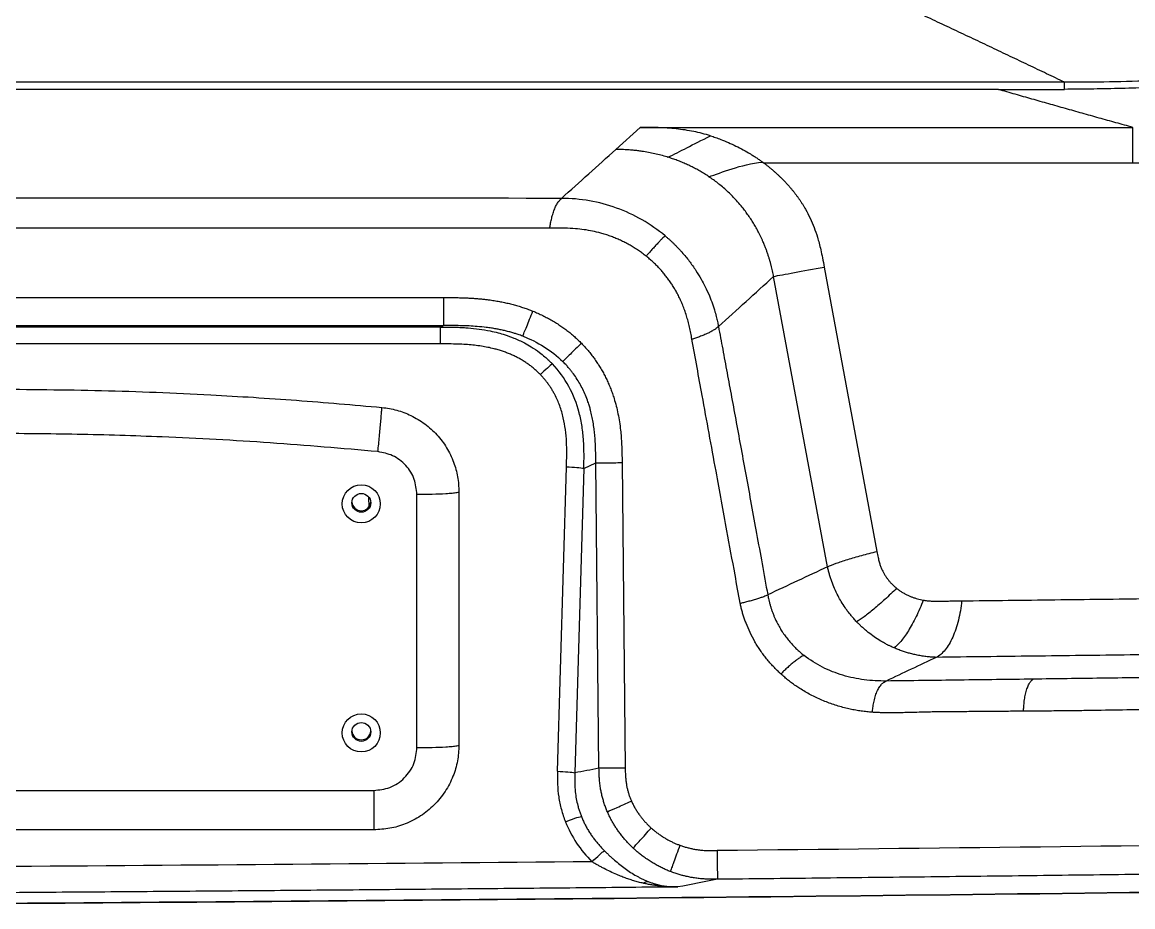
# Model space of a CAD drawing. Extents: x -54 to 18, y -18 to 89.
# Drawn here: x -5.51 to 4.14, y -2.24 to 5.45 of the extents above; entities that cross this region are included whole.
import ezdxf

# ---------------------------------------------------------------- set-up
doc = ezdxf.new("R2010")
doc.units = 0
doc.header["$MEASUREMENT"] = 0
doc.layers.add('GEOMETRY', color=2, linetype='Continuous', lineweight=25)

# ---------------------------------------------------------------- blocks, each defined once
blk = doc.blocks.new('2026 MINI-ASPIRE')
at = {"layer": 'GEOMETRY'}
for p, q in [((21.4266, -45.8194), (-23.9797, -45.8194)), ((20.853, -45.8828), (21.4266, -45.8828)), ((17.5235, -46.4038), (17.7352, -46.2122)), ((17.7352, -46.2122), (22.0198, -46.2122)), ((22.0198, -46.522), (18.8118, -46.522)), ((19.3655, -50.0328), (18.8961, -47.5079)), ((19.3362, -47.4262), (19.7951, -49.9)), ((8.2128, -47.6912), (16.0259, -47.6912)), ((8.2128, -47.9357), (16.0259, -47.9357)), ((16, -47.9481), (8.236, -47.9481)), ((16, -47.9481), (16.0259, -47.9357)), ((16, -48.0949), (8.236, -48.0949)), ((17.2453, -49.1798), (17.35, -49.1296)), ((17.3774, -51.7856), (17.35, -49.1296)), ((17.5783, -49.1272), (17.6057, -51.7833)), ((17.0172, -51.8118), (17.0946, -49.1667)), ((17.2453, -49.1798), (17.168, -51.8247)), ((15.3779, -49.5088), (15.3765, -49.4316)), ((15.794, -51.6055), (15.794, -49.4027)), ((16.1596, -49.381), (16.1596, -51.5837)), ((17.168, -51.8249), (17.168, -51.8247)), ((8.7812, -51.9781), (15.4199, -51.9781)), ((15.4199, -52.3205), (8.7812, -52.3205)), ((18.0638, -52.8175), (18.0629, -52.8175))]:
    blk.add_line(p, q, dxfattribs=at)
at = {"layer": 'GEOMETRY', "flags": 128}
blk.add_lwpolyline([(20.853, -45.8828), (-1.6159, -45.8828), (-16.1154, -45.8828), (-24.0848, -45.8828)], dxfattribs=at)
at = {"layer": 'GEOMETRY'}
for centre, radius in [((15.3101, -49.4859), 0.1655), ((15.3105, -49.4772), 0.0819), ((15.3101, -51.478), 0.1655), ((15.3105, -51.4694), 0.0819)]:
    blk.add_circle(centre, radius, dxfattribs=at)
for centre, start, end in [((15.3106, -49.4639), 184.81757, 355.18243), ((15.3106, -51.4561), 184.81654, 355.18349)]:
    blk.add_arc(centre, 0.082, start, end, dxfattribs=at)
for points, knots in [([(21.4266, -45.8194), (21.3746, -45.7945), (21.2702, -45.7447), (21.1126, -45.6696), (20.9534, -45.594), (20.7926, -45.5177), (20.6302, -45.441), (20.4662, -45.3636), (20.3006, -45.2856), (20.1335, -45.2071), (19.9647, -45.128), (19.7944, -45.0484), (19.6225, -44.9681), (19.449, -44.8873), (19.1958, -44.7697), (18.8585, -44.6134), (18.4325, -44.4169), (17.9922, -44.2147), (17.5378, -44.0067), (17.2294, -43.8662), (17.0731, -43.7949)], [0, 0, 0, 0, 0.0367196, 0.0737295, 0.1110296, 0.1486201, 0.1865009, 0.224672, 0.2631334, 0.3018852, 0.3409274, 0.3802599, 0.4198829, 0.4597962, 0.5, 0.5942629, 0.6913942, 0.7913941, 0.8942626, 1, 1, 1, 1]), ([(22.9896, -45.7294), (22.8604, -45.7482), (22.7307, -45.7637), (22.4707, -45.7886), (22.3404, -45.798), (22.0795, -45.8113), (21.949, -45.8152), (21.6878, -45.8192), (21.5572, -45.8194), (21.4266, -45.8194)], [0, 0, 0, 0, 0.25, 0.25, 0.5, 0.5, 0.75, 0.75, 1, 1, 1, 1]), ([(23.0132, -45.8058), (22.9954, -45.8077), (22.955, -45.812), (22.8641, -45.821), (22.7177, -45.8339), (22.5246, -45.8478), (22.3249, -45.8589), (22.1147, -45.8679), (21.8941, -45.8746), (21.6558, -45.8792), (21.5014, -45.8806), (21.4266, -45.8813)], [0, 0, 0, 0, 0.033777, 0.076718, 0.172431, 0.31133, 0.4422, 0.54996, 0.708571, 0.858718, 1, 1, 1, 1]), ([(21.4266, -45.8828), (21.4266, -45.8774), (21.4266, -45.8706), (21.4266, -45.8567), (21.4266, -45.8496), (21.4266, -45.8374), (21.4266, -45.8321), (21.4266, -45.8242), (21.4266, -45.8214), (21.4266, -45.8194)], [0, 0, 0, 0, 0.25, 0.25, 0.5, 0.5, 0.75, 0.75, 1, 1, 1, 1]), ([(22.0198, -46.2122), (21.9709, -46.1986), (21.8729, -46.1714), (21.7263, -46.1304), (21.58, -46.0894), (21.434, -46.0482), (21.2883, -46.007), (21.1429, -45.9657), (20.9978, -45.9243), (20.9013, -45.8967), (20.853, -45.8828)], [0, 0, 0, 0, 0.125218, 0.250373, 0.375465, 0.500495, 0.625462, 0.750369, 0.875215, 1, 1, 1, 1]), ([(25.9518, -46.1484), (25.9355, -46.1532), (25.9027, -46.1629), (25.8532, -46.177), (25.8034, -46.1908), (25.7531, -46.2043), (25.7025, -46.2175), (25.6515, -46.2305), (25.6001, -46.2431), (25.5483, -46.2555), (25.4961, -46.2676), (25.4435, -46.2793), (25.3905, -46.2908), (25.3371, -46.302), (25.2833, -46.313), (25.2292, -46.3236), (25.1746, -46.3339), (25.1197, -46.344), (25.0644, -46.3537), (25.0086, -46.3632), (24.9525, -46.3724), (24.896, -46.3813), (24.8391, -46.3899), (24.7818, -46.3982), (24.7241, -46.4063), (24.666, -46.414), (24.6075, -46.4214), (24.5487, -46.4286), (24.4894, -46.4355), (24.4298, -46.4421), (24.3697, -46.4484), (24.3093, -46.4544), (24.2485, -46.4601), (24.1872, -46.4655), (24.1256, -46.4706), (24.0636, -46.4755), (23.9468, -46.484), (23.7705, -46.4949), (23.53, -46.5059), (23.2753, -46.5141), (23.0479, -46.5185), (22.8481, -46.5207), (22.7035, -46.5218), (22.5383, -46.5219), (22.318, -46.522), (22.1322, -46.522), (22.0198, -46.522)], [0, 0, 0, 0, 0.012895, 0.025865, 0.03891, 0.052031, 0.06523, 0.078506, 0.09186, 0.105293, 0.118806, 0.1324, 0.146074, 0.15983, 0.173668, 0.187588, 0.201592, 0.21568, 0.229852, 0.24411, 0.258453, 0.272882, 0.287398, 0.302001, 0.316691, 0.33147, 0.346338, 0.361294, 0.376341, 0.391477, 0.406704, 0.422022, 0.437432, 0.452933, 0.468527, 0.484213, 0.499993, 0.557155, 0.617868, 0.682146, 0.75, 0.789964, 0.833334, 0.859417, 0.914972, 1, 1, 1, 1]), ([(18.3477, -46.2857), (18.2996, -46.2705), (18.2508, -46.258), (18.1513, -46.2379), (18.1007, -46.2303), (17.998, -46.2195), (17.9458, -46.2162), (17.8671, -46.2135), (17.8407, -46.2129), (17.788, -46.2123), (17.7615, -46.2122), (17.7352, -46.2122)], [0, 0, 0, 0, 0.25, 0.25, 0.5, 0.5, 0.75, 0.75, 0.875, 0.875, 1, 1, 1, 1]), ([(18.3477, -46.2857), (18.3549, -46.288), (18.3695, -46.2926), (18.3914, -46.3001), (18.4138, -46.3081), (18.451, -46.3221), (18.5028, -46.3434), (18.5681, -46.3737), (18.6319, -46.4067), (18.683, -46.4362), (18.7219, -46.4602), (18.7492, -46.4779), (18.7755, -46.4958), (18.7926, -46.508), (18.801, -46.514)], [0, 0, 0, 0, 0.045416, 0.091873, 0.139375, 0.187925, 0.33029, 0.472968, 0.614576, 0.751896, 0.816458, 0.879305, 0.940473, 1, 1, 1, 1]), ([(17.0516, -46.8294), (17.1303, -46.7585), (17.2878, -46.6166), (17.4449, -46.4747), (17.5235, -46.4038)], [0, 0, 0, 0, 0.499994, 1, 1, 1, 1]), ([(17.9772, -46.4714), (17.9746, -46.4706), (17.9368, -46.4589), (17.8622, -46.4392), (17.777, -46.4235), (17.7141, -46.415), (17.673, -46.4106), (17.6274, -46.4069), (17.577, -46.4043), (17.5418, -46.4039), (17.5235, -46.4038)], [0, 0, 0, 0, 0.017451, 0.257965, 0.501766, 0.581801, 0.671458, 0.770908, 0.880346, 1, 1, 1, 1]), ([(18.333, -46.6408), (18.3267, -46.6366), (18.3141, -46.6282), (18.295, -46.6161), (18.2757, -46.6044), (18.2564, -46.593), (18.2369, -46.5821), (18.2174, -46.5714), (18.1977, -46.5612), (18.178, -46.5513), (18.1582, -46.5417), (18.1383, -46.5325), (18.1183, -46.5237), (18.0983, -46.5152), (18.0782, -46.507), (18.0581, -46.4992), (18.0379, -46.4917), (18.0177, -46.4846), (17.9975, -46.4778), (17.9839, -46.4735), (17.9772, -46.4714)], [0, 0, 0, 0, 0.0574477, 0.1146549, 0.1716257, 0.228364, 0.2848735, 0.3411576, 0.3972196, 0.4530625, 0.5086894, 0.5641029, 0.6193055, 0.6742997, 0.7290877, 0.7836714, 0.8380529, 0.8922338, 0.9462157, 1, 1, 1, 1]), ([(18.801, -46.514), (18.8028, -46.5153), (18.8064, -46.518), (18.81, -46.5207), (18.8118, -46.522)], [0, 0, 0, 0, 0.50151, 1, 1, 1, 1]), ([(18.8118, -46.5221), (18.8188, -46.5274), (18.8328, -46.5381), (18.8534, -46.5544), (18.8736, -46.571), (18.8933, -46.5877), (18.9126, -46.6046), (18.9314, -46.6218), (18.9498, -46.6391), (18.9678, -46.6567), (18.9853, -46.6744), (19.0024, -46.6923), (19.0191, -46.7105), (19.0353, -46.7288), (19.0511, -46.7474), (19.0664, -46.7661), (19.0813, -46.785), (19.0958, -46.8042), (19.1098, -46.8235), (19.1234, -46.8431), (19.1365, -46.8628), (19.1492, -46.8827), (19.1615, -46.9029), (19.184, -46.9415), (19.2145, -47.0004), (19.2492, -47.082), (19.2743, -47.1549), (19.2925, -47.2205), (19.3069, -47.2805), (19.3218, -47.3501), (19.3312, -47.3998), (19.3362, -47.4262)], [0, 0, 0, 0, 0.0246508, 0.0490951, 0.0733393, 0.0973901, 0.1212544, 0.144939, 0.1684513, 0.1917984, 0.2149879, 0.2380274, 0.2609246, 0.2836875, 0.306324, 0.3288425, 0.3512511, 0.3735584, 0.395773, 0.4179034, 0.4399584, 0.461947, 0.4838779, 0.5057603, 0.5866199, 0.6688237, 0.7528212, 0.801425, 0.8587909, 0.9249712, 1, 1, 1, 1]), ([(18.8961, -47.5079), (18.8947, -47.5001), (18.8917, -47.4844), (18.8866, -47.4606), (18.881, -47.4362), (18.8748, -47.4112), (18.868, -47.3857), (18.8605, -47.3597), (18.8522, -47.3332), (18.8433, -47.3062), (18.8335, -47.2788), (18.8229, -47.251), (18.8128, -47.2262), (18.8027, -47.2024), (18.7893, -47.1727), (18.7715, -47.136), (18.7497, -47.0947), (18.7273, -47.0556), (18.703, -47.0165), (18.6774, -46.9785), (18.6509, -46.9418), (18.62, -46.9017), (18.5746, -46.848), (18.5108, -46.7817), (18.4336, -46.7135), (18.3757, -46.67), (18.3427, -46.6473), (18.3362, -46.6429), (18.333, -46.6408)], [0, 0, 0, 0, 0.0222605, 0.0451791, 0.0687506, 0.0929703, 0.1178334, 0.1433358, 0.1694734, 0.1962428, 0.2236409, 0.2516651, 0.2803134, 0.2991371, 0.3247564, 0.3722821, 0.4145193, 0.4566156, 0.4995334, 0.5445324, 0.5859852, 0.6273586, 0.6874333, 0.7845485, 0.8868512, 0.9780673, 0.9890456, 1, 1, 1, 1]), ([(16.9498, -47.0872), (16.9513, -47.0768), (16.9531, -47.0651), (16.9575, -47.0398), (16.9602, -47.0262), (16.9666, -46.9983), (16.9704, -46.9839), (16.9789, -46.9556), (16.9836, -46.9417), (16.9938, -46.9156), (16.9992, -46.9034), (17.0103, -46.8815), (17.016, -46.8718), (17.0271, -46.8553), (17.0325, -46.8486), (17.0427, -46.8375), (17.0474, -46.8332), (17.0516, -46.8294)], [0, 0, 0, 0, 0.125, 0.125, 0.25, 0.25, 0.375, 0.375, 0.5, 0.5, 0.625, 0.625, 0.75, 0.75, 0.875, 0.875, 1, 1, 1, 1]), ([(17.9525, -47.1553), (17.8899, -47.103), (17.8227, -47.0565), (17.6812, -46.9756), (17.607, -46.9413), (17.4539, -46.8859), (17.3749, -46.8648), (17.2145, -46.8365), (17.1331, -46.8294), (17.0516, -46.8294)], [0, 0, 0, 0, 0.25, 0.25, 0.5, 0.5, 0.75, 0.75, 1, 1, 1, 1]), ([(16.9498, -47.0872), (16.3069, -47.0874), (15.0211, -47.0879), (13.0925, -47.0882), (11.1639, -47.0882), (9.2355, -47.0879), (7.9498, -47.0874), (7.307, -47.0872)], [0, 0, 0, 0, 0.2000164, 0.4000245, 0.6000245, 0.8000163, 1, 1, 1, 1]), ([(17.7879, -47.3319), (17.7824, -47.3276), (17.7713, -47.3188), (17.7544, -47.3061), (17.7372, -47.2937), (17.7199, -47.2817), (17.7023, -47.2701), (17.6845, -47.2588), (17.6666, -47.2478), (17.6483, -47.2372), (17.6299, -47.2269), (17.6113, -47.217), (17.5925, -47.2075), (17.5734, -47.1983), (17.5541, -47.1895), (17.5346, -47.181), (17.5149, -47.1728), (17.495, -47.165), (17.4749, -47.1576), (17.4546, -47.1505), (17.434, -47.1438), (17.4132, -47.1374), (17.376, -47.1267), (17.3213, -47.1135), (17.248, -47.1007), (17.167, -47.0914), (17.0672, -47.0872), (16.9929, -47.0872), (16.9498, -47.0872)], [0, 0, 0, 0, 0.0237543, 0.0474583, 0.071121, 0.0947512, 0.1183579, 0.1419502, 0.1655371, 0.1891275, 0.2127306, 0.2363553, 0.2600107, 0.2837056, 0.307449, 0.3312498, 0.3551167, 0.3790584, 0.4030836, 0.4272008, 0.4514185, 0.475745, 0.5001886, 0.5816069, 0.6647939, 0.7500715, 0.8553537, 1, 1, 1, 1]), ([(17.9525, -47.1553), (17.9491, -47.1584), (17.9453, -47.162), (17.9362, -47.1707), (17.931, -47.1758), (17.9191, -47.1877), (17.9125, -47.1945), (17.898, -47.2096), (17.8902, -47.2179), (17.8738, -47.2354), (17.8653, -47.2446), (17.8483, -47.2634), (17.8398, -47.2729), (17.8233, -47.2914), (17.8154, -47.3004), (17.8007, -47.3172), (17.7939, -47.325), (17.7879, -47.3319)], [0, 0, 0, 0, 0.125, 0.125, 0.25, 0.25, 0.375, 0.375, 0.5, 0.5, 0.625, 0.625, 0.75, 0.75, 0.875, 0.875, 1, 1, 1, 1]), ([(17.9525, -47.1553), (17.9584, -47.1603), (17.9704, -47.1704), (17.9883, -47.1861), (18.0064, -47.2026), (18.0247, -47.22), (18.0432, -47.2381), (18.0618, -47.2571), (18.0806, -47.277), (18.1046, -47.3036), (18.132, -47.3359), (18.1624, -47.3743), (18.1918, -47.4142), (18.2273, -47.4662), (18.2647, -47.5278), (18.3035, -47.6012), (18.3363, -47.6733), (18.3643, -47.7463), (18.3848, -47.8102), (18.3995, -47.865), (18.4094, -47.9077), (18.4143, -47.933), (18.4164, -47.9439)], [0, 0, 0, 0, 0.024822, 0.050377, 0.076667, 0.103692, 0.131455, 0.15996, 0.189208, 0.219205, 0.275204, 0.325291, 0.376542, 0.434489, 0.527802, 0.607825, 0.701567, 0.782226, 0.858981, 0.917301, 0.964367, 1, 1, 1, 1]), ([(18.1855, -48.0548), (18.184, -48.0457), (18.181, -48.0276), (18.1759, -48.0008), (18.1705, -47.9745), (18.1648, -47.9486), (18.1587, -47.9232), (18.1522, -47.8983), (18.1454, -47.8738), (18.1382, -47.8497), (18.1307, -47.8262), (18.1228, -47.8031), (18.1145, -47.7804), (18.1059, -47.7582), (18.0969, -47.7365), (18.0875, -47.7153), (18.0778, -47.6944), (18.0677, -47.6741), (18.0547, -47.6493), (18.0384, -47.6203), (18.0182, -47.5873), (17.997, -47.5553), (17.9746, -47.5241), (17.9512, -47.4939), (17.9267, -47.4646), (17.9011, -47.4362), (17.8745, -47.4087), (17.8467, -47.3821), (17.8179, -47.3564), (17.798, -47.3401), (17.7879, -47.3319)], [0, 0, 0, 0, 0.032705, 0.064948, 0.096738, 0.128084, 0.158994, 0.189478, 0.219546, 0.249209, 0.278476, 0.30736, 0.335872, 0.364023, 0.391827, 0.419297, 0.446446, 0.473288, 0.499838, 0.545803, 0.591486, 0.636947, 0.682246, 0.727446, 0.772607, 0.817792, 0.863063, 0.908481, 0.954106, 1, 1, 1, 1]), ([(16.0259, -47.6912), (16.0418, -47.6912), (16.0731, -47.6913), (16.119, -47.6919), (16.1631, -47.6928), (16.2054, -47.6942), (16.2458, -47.696), (16.2843, -47.6982), (16.321, -47.7009), (16.3558, -47.7039), (16.3888, -47.7073), (16.4253, -47.7118), (16.4658, -47.7179), (16.5107, -47.7256), (16.5547, -47.7345), (16.5979, -47.7444), (16.6404, -47.7553), (16.682, -47.7674), (16.7229, -47.7805), (16.763, -47.7945), (16.7892, -47.8049), (16.8023, -47.81)], [0, 0, 0, 0, 0.060476, 0.118606, 0.174393, 0.227846, 0.278969, 0.327771, 0.37426, 0.418447, 0.460343, 0.499962, 0.558219, 0.615706, 0.672462, 0.728527, 0.783943, 0.838753, 0.893002, 0.946735, 1, 1, 1, 1]), ([(16.0259, -47.6912), (16.0259, -47.7201), (16.0259, -47.7486), (16.0259, -47.8019), (16.0259, -47.8267), (16.0259, -47.8704), (16.0259, -47.8892), (16.0259, -47.9189), (16.0259, -47.9297), (16.0259, -47.9357)], [0, 0, 0, 0, 0.25, 0.25, 0.5, 0.5, 0.75, 0.75, 1, 1, 1, 1]), ([(16.7142, -48.0279), (16.7175, -48.0197), (16.7222, -48.0081), (16.7338, -47.9794), (16.7407, -47.9622), (16.7562, -47.9238), (16.7648, -47.9026), (16.783, -47.8577), (16.7926, -47.834), (16.8023, -47.81)], [0, 0, 0, 0, 0.25, 0.25, 0.5, 0.5, 0.75, 0.75, 1, 1, 1, 1]), ([(16.8023, -47.81), (16.8096, -47.813), (16.8241, -47.819), (16.8457, -47.8284), (16.867, -47.8381), (16.888, -47.8481), (16.9088, -47.8585), (16.9293, -47.8692), (16.9496, -47.8803), (16.9696, -47.8916), (16.9893, -47.9033), (17.0088, -47.9153), (17.0336, -47.9313), (17.0635, -47.9517), (17.0979, -47.977), (17.1312, -48.0033), (17.1635, -48.0308), (17.1947, -48.0593), (17.2146, -48.0792), (17.2246, -48.0891)], [0, 0, 0, 0, 0.046345, 0.092469, 0.138387, 0.184113, 0.229661, 0.275044, 0.320279, 0.365379, 0.41036, 0.455236, 0.500022, 0.584239, 0.667959, 0.751288, 0.834333, 0.917201, 1, 1, 1, 1]), ([(16, -47.9481), (16.0123, -47.9482), (16.0372, -47.9482), (16.0754, -47.9484), (16.1149, -47.9491), (16.1557, -47.9503), (16.1978, -47.9523), (16.2574, -47.9564), (16.3357, -47.9646), (16.4221, -47.9792), (16.4974, -47.9969), (16.5659, -48.017), (16.643, -48.0451), (16.7186, -48.0801), (16.7934, -48.1226), (16.8529, -48.1631), (16.9031, -48.2034), (16.9364, -48.2333), (16.9579, -48.2542), (16.9683, -48.265), (16.9718, -48.2686)], [0, 0, 0, 0, 0.034803, 0.070934, 0.108357, 0.14703, 0.186902, 0.22792, 0.316975, 0.4106, 0.476737, 0.537019, 0.613455, 0.710182, 0.773958, 0.858095, 0.914753, 0.957239, 0.985638, 1, 1, 1, 1]), ([(16, -48.0949), (16, -48.0595), (16, -48.0261), (16, -47.9741), (16, -47.9555), (16, -47.9481)], [0, 0, 0, 0, 0.5, 0.5, 1, 1, 1, 1]), ([(16.7142, -48.0279), (16.7073, -48.0253), (16.6941, -48.0204), (16.6752, -48.0138), (16.6582, -48.0082), (16.643, -48.0034), (16.6213, -47.9968), (16.5923, -47.9887), (16.5555, -47.9795), (16.5186, -47.9714), (16.4807, -47.9641), (16.4401, -47.9574), (16.3859, -47.9499), (16.3211, -47.9434), (16.2494, -47.9388), (16.1842, -47.9366), (16.1256, -47.9358), (16.0735, -47.9357), (16.041, -47.9357), (16.0259, -47.9357)], [0, 0, 0, 0, 0.031572, 0.060234, 0.085973, 0.108775, 0.128634, 0.183335, 0.238047, 0.291764, 0.345556, 0.403936, 0.468246, 0.580559, 0.683501, 0.776879, 0.860657, 0.934949, 1, 1, 1, 1]), ([(18.4164, -47.9439), (18.4127, -47.9472), (18.4085, -47.951), (18.3979, -47.9595), (18.3916, -47.9642), (18.3765, -47.9741), (18.3677, -47.9794), (18.3481, -47.9903), (18.3372, -47.9959), (18.3141, -48.007), (18.3018, -48.0125), (18.2769, -48.0229), (18.2642, -48.0279), (18.2395, -48.037), (18.2275, -48.0412), (18.2051, -48.0486), (18.1947, -48.0519), (18.1855, -48.0548)], [0, 0, 0, 0, 0.125, 0.125, 0.25, 0.25, 0.375, 0.375, 0.5, 0.5, 0.625, 0.625, 0.75, 0.75, 0.875, 0.875, 1, 1, 1, 1]), ([(18.4164, -47.944), (18.4287, -48.0095), (18.4536, -48.1432), (18.4917, -48.3479), (18.5311, -48.5608), (18.5719, -48.7818), (18.614, -49.011), (18.6575, -49.2484), (18.7024, -49.4939), (18.7487, -49.7475), (18.7963, -50.0093), (18.8285, -50.1866), (18.8448, -50.2766)], [0, 0, 0, 0, 0.0843097, 0.1721057, 0.2633882, 0.3581574, 0.4564134, 0.5581564, 0.6633865, 0.7721038, 0.8843082, 1, 1, 1, 1]), ([(16.8673, -48.3614), (16.8633, -48.3573), (16.8552, -48.349), (16.8428, -48.3371), (16.8301, -48.3254), (16.8171, -48.314), (16.8039, -48.3029), (16.7904, -48.292), (16.7766, -48.2815), (16.7626, -48.2713), (16.7483, -48.2613), (16.7337, -48.2517), (16.7189, -48.2423), (16.7038, -48.2332), (16.6884, -48.2245), (16.6728, -48.216), (16.6569, -48.2078), (16.6407, -48.1999), (16.6243, -48.1923), (16.6076, -48.1849), (16.5906, -48.1779), (16.5734, -48.1712), (16.5559, -48.1647), (16.5381, -48.1586), (16.5201, -48.1527), (16.5018, -48.1472), (16.4832, -48.1419), (16.453, -48.1339), (16.4103, -48.1242), (16.3539, -48.1142), (16.2947, -48.1064), (16.2332, -48.1007), (16.1653, -48.0972), (16.0874, -48.0953), (16.0307, -48.095), (16, -48.0949)], [0, 0, 0, 0, 0.018514, 0.037011, 0.055499, 0.073989, 0.09249, 0.111012, 0.129564, 0.148157, 0.166799, 0.185501, 0.204271, 0.223118, 0.242053, 0.261084, 0.280219, 0.299468, 0.31884, 0.338342, 0.357983, 0.377771, 0.397714, 0.417819, 0.438095, 0.458549, 0.479187, 0.500017, 0.558718, 0.619882, 0.68364, 0.750105, 0.818129, 0.901412, 1, 1, 1, 1]), ([(16.7142, -48.0279), (16.7788, -48.0524), (16.8413, -48.0828), (16.9587, -48.1561), (17.0135, -48.199), (17.0627, -48.2478)], [0, 0, 0, 0, 0.5, 0.5, 1, 1, 1, 1]), ([(17.2246, -48.0891), (17.1904, -48.1227), (17.1569, -48.1555), (17.1003, -48.2109), (17.0772, -48.2336), (17.0627, -48.2478)], [0, 0, 0, 0, 0.5, 0.5, 1, 1, 1, 1]), ([(17.2246, -48.0891), (17.2296, -48.0943), (17.2397, -48.1046), (17.2543, -48.1205), (17.2687, -48.1365), (17.2827, -48.1528), (17.2964, -48.1694), (17.3098, -48.1861), (17.3228, -48.2031), (17.3356, -48.2203), (17.348, -48.2378), (17.36, -48.2555), (17.3718, -48.2734), (17.3832, -48.2915), (17.3943, -48.3099), (17.405, -48.3285), (17.4155, -48.3474), (17.4256, -48.3664), (17.4354, -48.3858), (17.4449, -48.4053), (17.454, -48.4251), (17.4628, -48.4451), (17.4713, -48.4653), (17.4794, -48.4858), (17.4873, -48.5065), (17.4948, -48.5274), (17.502, -48.5486), (17.5134, -48.5844), (17.5279, -48.6356), (17.5433, -48.7035), (17.5558, -48.7738), (17.5647, -48.841), (17.5706, -48.907), (17.5745, -48.9735), (17.5773, -49.0477), (17.578, -49.0999), (17.5783, -49.1272)], [0, 0, 0, 0, 0.01919, 0.038331, 0.057429, 0.076492, 0.095525, 0.114535, 0.133529, 0.152514, 0.171496, 0.190481, 0.209477, 0.228489, 0.247525, 0.266592, 0.285695, 0.304841, 0.324037, 0.343289, 0.362603, 0.381986, 0.401445, 0.420984, 0.44061, 0.46033, 0.480149, 0.500073, 0.560236, 0.621857, 0.685085, 0.750059, 0.802266, 0.861298, 0.9272, 1, 1, 1, 1]), ([(18.6059, -50.35), (18.5907, -50.2676), (18.5522, -50.0577), (18.482, -49.6751), (18.3867, -49.1551), (18.2851, -48.6), (18.2152, -48.2174), (18.1855, -48.0548)], [0, 0, 0, 0, 0.107716, 0.274382, 0.499998, 0.787457, 1, 1, 1, 1]), ([(16.9718, -48.2686), (16.9616, -48.2761), (16.9464, -48.2889), (16.91, -48.3211), (16.8889, -48.3407), (16.8673, -48.3614)], [0, 0, 0, 0, 0.5, 0.5, 1, 1, 1, 1]), ([(17.2453, -49.1798), (17.2465, -49.139), (17.2474, -49.0983), (17.2471, -49.0167), (17.246, -48.9758), (17.2405, -48.8943), (17.2362, -48.8537), (17.2237, -48.773), (17.2155, -48.7329), (17.1843, -48.6144), (17.1546, -48.5377), (17.0766, -48.3943), (17.0283, -48.3276), (16.9718, -48.2686)], [0, 0, 0, 0, 0.125, 0.125, 0.25, 0.25, 0.375, 0.375, 0.5, 0.5, 0.75, 0.75, 1, 1, 1, 1]), ([(17.35, -49.1296), (17.3498, -49.1096), (17.3494, -49.0692), (17.3481, -49.0078), (17.3454, -48.9451), (17.341, -48.8871), (17.3347, -48.8299), (17.3269, -48.7769), (17.3165, -48.7231), (17.3057, -48.6776), (17.294, -48.6359), (17.2798, -48.592), (17.2608, -48.5422), (17.2368, -48.4892), (17.2102, -48.439), (17.1808, -48.391), (17.1537, -48.3524), (17.1299, -48.3219), (17.1099, -48.298), (17.0875, -48.2729), (17.0712, -48.2564), (17.0627, -48.2478)], [0, 0, 0, 0, 0.062682, 0.127113, 0.192851, 0.259503, 0.309983, 0.373435, 0.427731, 0.482252, 0.520071, 0.563855, 0.627135, 0.687423, 0.746397, 0.805334, 0.864287, 0.894318, 0.92693, 0.962149, 1, 1, 1, 1]), ([(17.0946, -49.1667), (17.0956, -49.1308), (17.0972, -49.0762), (17.0969, -49.0044), (17.0947, -48.9311), (17.0872, -48.8423), (17.0683, -48.7355), (17.0382, -48.6332), (17.005, -48.5577), (16.9781, -48.5085), (16.9621, -48.4819), (16.9451, -48.4561), (16.9271, -48.4311), (16.9082, -48.407), (16.8884, -48.3836), (16.8743, -48.3688), (16.8673, -48.3614)], [0, 0, 0, 0, 0.124961, 0.190263, 0.249981, 0.379965, 0.500092, 0.627174, 0.749933, 0.786208, 0.822199, 0.857966, 0.893568, 0.929067, 0.964524, 1, 1, 1, 1]), ([(12.1006, -48.488), (12.4175, -48.4903), (13.0512, -48.4951), (13.9332, -48.5317), (14.7461, -48.5818), (15.2418, -48.6256), (15.4897, -48.6475)], [0, 0, 0, 0, 0.28013, 0.560132, 0.780079, 1, 1, 1, 1]), ([(15.4552, -49.0318), (15.4594, -48.9875), (15.4677, -48.8989), (15.4776, -48.7909), (15.4841, -48.7171), (15.4882, -48.6689), (15.4892, -48.6546), (15.4897, -48.6475)], [0, 0, 0, 0, 0.278613, 0.557529, 0.706802, 0.854732, 1, 1, 1, 1]), ([(15.4897, -48.6475), (15.5332, -48.6538), (15.6202, -48.6664), (15.7466, -48.7157), (15.8654, -48.7868), (15.9703, -48.8822), (16.0557, -48.9952), (16.1156, -49.1197), (16.153, -49.2498), (16.1574, -49.3372), (16.1596, -49.381)], [0, 0, 0, 0, 0.1206016, 0.2412105, 0.3705973, 0.4999999, 0.6293863, 0.7587892, 0.8793906, 1, 1, 1, 1]), ([(15.4552, -49.0318), (15.1429, -49.0047), (14.5183, -48.9505), (13.646, -48.9045), (12.84, -48.8783), (12.3471, -48.8753), (12.1006, -48.8739)], [0, 0, 0, 0, 0.279901, 0.559853, 0.779884, 1, 1, 1, 1]), ([(15.794, -49.4027), (15.7894, -49.3585), (15.7798, -49.2667), (15.7028, -49.1464), (15.5898, -49.0587), (15.499, -49.0405), (15.4552, -49.0318)], [0, 0, 0, 0, 0.241288, 0.5, 0.758712, 1, 1, 1, 1]), ([(17.35, -49.1296), (17.3698, -49.1294), (17.4022, -49.129), (17.4822, -49.1282), (17.5297, -49.1277), (17.5783, -49.1272)], [0, 0, 0, 0, 0.5, 0.5, 1, 1, 1, 1]), ([(17.2453, -49.1798), (17.2323, -49.1768), (17.2109, -49.174), (17.1581, -49.1694), (17.1267, -49.1677), (17.0946, -49.1667)], [0, 0, 0, 0, 0.5, 0.5, 1, 1, 1, 1]), ([(15.794, -49.4027), (15.8383, -49.4024), (15.9271, -49.4018), (16.0316, -49.3974), (16.1007, -49.3921), (16.1442, -49.387), (16.1545, -49.383), (16.1596, -49.381)], [0, 0, 0, 0, 0.278613, 0.557529, 0.706802, 0.854732, 1, 1, 1, 1]), ([(19.3655, -50.0329), (19.3851, -50.0237), (19.4103, -50.0135), (19.4696, -49.992), (19.5037, -49.9807), (19.5786, -49.9575), (19.6194, -49.9457), (19.7049, -49.9224), (19.7497, -49.9109), (19.7951, -49.9)], [0, 0, 0, 0, 0.25, 0.25, 0.5, 0.5, 0.75, 0.75, 1, 1, 1, 1]), ([(19.7951, -49.9), (19.7967, -49.9091), (19.7996, -49.9264), (19.8043, -49.9507), (19.809, -49.9719), (19.815, -49.9952), (19.8232, -50.0211), (19.8346, -50.05), (19.8473, -50.0764), (19.8609, -50.1007), (19.8752, -50.1229), (19.8908, -50.1442), (19.9077, -50.1646), (19.9258, -50.1841), (19.9452, -50.2027), (19.959, -50.2141), (19.966, -50.2199)], [0, 0, 0, 0, 0.074524, 0.141015, 0.199509, 0.250058, 0.334847, 0.417991, 0.499891, 0.571147, 0.642048, 0.712846, 0.783792, 0.855136, 0.927126, 1, 1, 1, 1]), ([(19.6183, -50.5116), (19.614, -50.5071), (19.6054, -50.4979), (19.5929, -50.4841), (19.5808, -50.4703), (19.5692, -50.4565), (19.558, -50.4427), (19.5473, -50.4289), (19.537, -50.4153), (19.5271, -50.4017), (19.509, -50.3758), (19.4846, -50.3378), (19.4538, -50.2827), (19.426, -50.2243), (19.4051, -50.1713), (19.3908, -50.1289), (19.3811, -50.0967), (19.3726, -50.0648), (19.3679, -50.0434), (19.3655, -50.0328)], [0, 0, 0, 0, 0.0346463, 0.0687152, 0.1022085, 0.1351278, 0.1674744, 0.1992499, 0.2304558, 0.2610933, 0.2911637, 0.4034529, 0.5078371, 0.6356869, 0.756978, 0.8191019, 0.8803105, 0.9406088, 1, 1, 1, 1]), ([(19.966, -50.2199), (19.932, -50.2535), (19.8978, -50.286), (19.8311, -50.3469), (19.7988, -50.3752), (19.738, -50.426), (19.7096, -50.4484), (19.659, -50.4858), (19.6366, -50.5009), (19.6183, -50.5116)], [0, 0, 0, 0, 0.25, 0.25, 0.5, 0.5, 0.75, 0.75, 1, 1, 1, 1]), ([(19.966, -50.2199), (19.9697, -50.2228), (19.9771, -50.2287), (19.9885, -50.237), (20.0001, -50.2451), (20.012, -50.2528), (20.0242, -50.2601), (20.0366, -50.2672), (20.0493, -50.2739), (20.0622, -50.2803), (20.0787, -50.2878), (20.0989, -50.2961), (20.1229, -50.3047), (20.1474, -50.3121), (20.1724, -50.3185), (20.1894, -50.3217), (20.1979, -50.3233)], [0, 0, 0, 0, 0.055016, 0.110056, 0.165168, 0.220401, 0.275802, 0.331419, 0.387297, 0.443483, 0.500022, 0.59903, 0.698298, 0.798061, 0.898553, 1, 1, 1, 1]), ([(20.5313, -50.3294), (20.8019, -50.3262), (21.3431, -50.3197), (22.1551, -50.3096), (22.9673, -50.2991), (23.7797, -50.2882), (24.5923, -50.2769), (25.4051, -50.2652), (26.2181, -50.2532), (27.0314, -50.2408), (27.8448, -50.228), (28.6585, -50.2149), (29.2011, -50.2058), (29.4724, -50.2013)], [0, 0, 0, 0, 0.090786, 0.181597, 0.272432, 0.363292, 0.454176, 0.545085, 0.636019, 0.726977, 0.81796, 0.908968, 1, 1, 1, 1]), ([(18.6059, -50.35), (18.6153, -50.3477), (18.6259, -50.3452), (18.6488, -50.3395), (18.6611, -50.3364), (18.6864, -50.3298), (18.6993, -50.3263), (18.7249, -50.3191), (18.7375, -50.3154), (18.7613, -50.3081), (18.7725, -50.3045), (18.7929, -50.2976), (18.8021, -50.2943), (18.818, -50.2883), (18.8247, -50.2856), (18.8361, -50.2807), (18.8407, -50.2785), (18.8448, -50.2766)], [0, 0, 0, 0, 0.125, 0.125, 0.25, 0.25, 0.375, 0.375, 0.5, 0.5, 0.625, 0.625, 0.75, 0.75, 0.875, 0.875, 1, 1, 1, 1]), ([(18.8448, -50.2766), (18.8456, -50.2811), (18.8477, -50.292), (18.8517, -50.3113), (18.8574, -50.336), (18.8646, -50.3628), (18.8727, -50.3896), (18.8813, -50.4155), (18.8911, -50.4421), (18.907, -50.4814), (18.9279, -50.525), (18.9536, -50.5702), (18.9774, -50.6076), (19.0027, -50.6433), (19.0285, -50.6758), (19.0536, -50.7046), (19.0778, -50.7301), (19.1037, -50.7554), (19.1314, -50.7804), (19.151, -50.7962), (19.1609, -50.8043)], [0, 0, 0, 0, 0.02187, 0.053064, 0.09351, 0.143126, 0.185173, 0.227107, 0.27314, 0.32037, 0.428854, 0.503535, 0.568105, 0.64022, 0.711743, 0.766155, 0.822141, 0.879744, 0.939014, 1, 1, 1, 1]), ([(18.9596, -50.9655), (18.954, -50.9604), (18.9428, -50.9501), (18.9265, -50.9342), (18.9104, -50.9182), (18.8948, -50.9018), (18.8794, -50.8852), (18.8644, -50.8684), (18.8498, -50.8513), (18.8355, -50.8339), (18.8216, -50.8163), (18.8081, -50.7984), (18.7948, -50.7803), (18.782, -50.7619), (18.7695, -50.7432), (18.7573, -50.7243), (18.7455, -50.7051), (18.7226, -50.6662), (18.691, -50.6063), (18.6623, -50.5396), (18.6435, -50.4884), (18.632, -50.4537), (18.6219, -50.419), (18.6131, -50.3845), (18.6083, -50.3614), (18.6059, -50.35)], [0, 0, 0, 0, 0.031655, 0.063203, 0.094654, 0.126019, 0.157311, 0.188541, 0.21972, 0.25086, 0.281974, 0.313072, 0.344166, 0.375268, 0.406391, 0.437545, 0.468743, 0.499996, 0.625274, 0.749993, 0.801381, 0.852017, 0.901959, 0.951266, 1, 1, 1, 1]), ([(20.1979, -50.3233), (20.1784, -50.3735), (20.1572, -50.4219), (20.1132, -50.5117), (20.0905, -50.553), (20.0454, -50.6256), (20.0231, -50.6569), (19.981, -50.7072), (19.9612, -50.7263), (19.9438, -50.7383)], [0, 0, 0, 0, 0.25, 0.25, 0.5, 0.5, 0.75, 0.75, 1, 1, 1, 1]), ([(20.1979, -50.3233), (20.2021, -50.324), (20.2106, -50.3255), (20.2237, -50.3272), (20.2373, -50.3287), (20.2514, -50.33), (20.266, -50.3309), (20.2881, -50.3319), (20.3209, -50.3323), (20.3613, -50.3318), (20.4081, -50.331), (20.4637, -50.3302), (20.5068, -50.3297), (20.5313, -50.3294)], [0, 0, 0, 0, 0.038081, 0.077554, 0.118446, 0.160781, 0.204579, 0.24986, 0.359596, 0.499942, 0.613073, 0.779759, 1, 1, 1, 1]), ([(20.5313, -50.3294), (20.5263, -50.3871), (20.5167, -50.444), (20.4901, -50.5506), (20.4731, -50.6003), (20.4338, -50.688), (20.4115, -50.7259), (20.3633, -50.786), (20.3375, -50.8081), (20.311, -50.8207)], [0, 0, 0, 0, 0.25, 0.25, 0.5, 0.5, 0.75, 0.75, 1, 1, 1, 1]), ([(19.9438, -50.7383), (19.9381, -50.7358), (19.9259, -50.7305), (19.9064, -50.7213), (19.8845, -50.7104), (19.8565, -50.6956), (19.8178, -50.6732), (19.7702, -50.6424), (19.7245, -50.6084), (19.6887, -50.5787), (19.662, -50.5548), (19.6394, -50.5333), (19.6253, -50.5188), (19.6183, -50.5116)], [0, 0, 0, 0, 0.046706, 0.100813, 0.1623, 0.231144, 0.339838, 0.498795, 0.657539, 0.766841, 0.848017, 0.925732, 1, 1, 1, 1]), ([(29.5814, -50.688), (29.3006, -50.6927), (28.7389, -50.7022), (27.8964, -50.7158), (27.0539, -50.7291), (26.2112, -50.742), (25.3686, -50.7544), (24.5258, -50.7665), (23.683, -50.7781), (22.8401, -50.7894), (21.9971, -50.8002), (21.1541, -50.8107), (20.5921, -50.8173), (20.311, -50.8207)], [0, 0, 0, 0, 0.0908771, 0.1817605, 0.2726503, 0.3635465, 0.454449, 0.545358, 0.6362735, 0.7271953, 0.8181237, 0.9090586, 1, 1, 1, 1]), ([(19.1609, -50.8043), (19.1566, -50.8063), (19.1516, -50.8086), (19.14, -50.8147), (19.1334, -50.8185), (19.1183, -50.8279), (19.1099, -50.8335), (19.0919, -50.8466), (19.0822, -50.8539), (19.0621, -50.87), (19.0517, -50.8787), (19.0311, -50.8966), (19.0209, -50.9059), (19.0012, -50.9243), (18.9918, -50.9333), (18.9745, -50.9504), (18.9666, -50.9584), (18.9596, -50.9655)], [0, 0, 0, 0, 0.125, 0.125, 0.25, 0.25, 0.375, 0.375, 0.5, 0.5, 0.625, 0.625, 0.75, 0.75, 0.875, 0.875, 1, 1, 1, 1]), ([(19.8749, -51.0266), (19.8113, -51.0275), (19.7476, -51.0239), (19.6216, -51.0074), (19.5592, -50.9945), (19.4375, -50.9584), (19.3782, -50.9351), (19.2649, -50.8778), (19.2109, -50.8437), (19.1609, -50.8043)], [0, 0, 0, 0, 0.25, 0.25, 0.5, 0.5, 0.75, 0.75, 1, 1, 1, 1]), ([(20.311, -50.8207), (20.3045, -50.8204), (20.2914, -50.8199), (20.2715, -50.8186), (20.2513, -50.817), (20.2308, -50.8149), (20.2099, -50.8123), (20.1887, -50.8092), (20.1673, -50.8056), (20.1455, -50.8015), (20.119, -50.7959), (20.0877, -50.7883), (20.0518, -50.7782), (20.0158, -50.7665), (19.9796, -50.7534), (19.9558, -50.7434), (19.9438, -50.7383)], [0, 0, 0, 0, 0.051819, 0.104605, 0.158355, 0.213068, 0.268742, 0.325375, 0.382965, 0.44151, 0.501006, 0.597968, 0.696352, 0.796156, 0.897373, 1, 1, 1, 1]), ([(20.311, -50.8207), (20.2384, -50.855), (20.0931, -50.9237), (19.9477, -50.9923), (19.8749, -51.0266)], [0, 0, 0, 0, 0.499959, 1, 1, 1, 1]), ([(19.7555, -51.2987), (19.7474, -51.298), (19.731, -51.2968), (19.7066, -51.2943), (19.6823, -51.2914), (19.6581, -51.2882), (19.634, -51.2845), (19.61, -51.2804), (19.586, -51.2759), (19.5622, -51.271), (19.5106, -51.2594), (19.4321, -51.2377), (19.3288, -51.1999), (19.229, -51.1538), (19.1525, -51.1102), (19.0972, -51.0741), (19.0611, -51.0487), (19.0261, -51.0222), (18.9922, -50.9946), (18.9705, -50.9752), (18.9596, -50.9655)], [0, 0, 0, 0, 0.0279969, 0.0559211, 0.0837808, 0.1115841, 0.1393395, 0.1670551, 0.1947394, 0.2224008, 0.2500476, 0.3754154, 0.5000073, 0.6254711, 0.7499758, 0.8005213, 0.8507328, 0.9006734, 0.9504074, 1, 1, 1, 1]), ([(22.3326, -50.995), (22.1363, -50.9976), (21.9399, -51.0002), (21.5473, -51.0053), (21.3509, -51.0079), (21.1547, -51.0104)], [0, 0, 0, 0, 0.5, 0.5, 1, 1, 1, 1]), ([(19.7555, -51.2987), (19.7566, -51.2868), (19.7578, -51.2733), (19.7613, -51.2443), (19.7637, -51.2288), (19.77, -51.1971), (19.7739, -51.181), (19.7833, -51.1497), (19.7887, -51.1346), (19.8007, -51.1067), (19.8073, -51.0939), (19.8211, -51.0717), (19.8283, -51.0623), (19.8426, -51.047), (19.8497, -51.0411), (19.8631, -51.0323), (19.8694, -51.0292), (19.8749, -51.0266)], [0, 0, 0, 0, 0.125, 0.125, 0.25, 0.25, 0.375, 0.375, 0.5, 0.5, 0.625, 0.625, 0.75, 0.75, 0.875, 0.875, 1, 1, 1, 1]), ([(21.1547, -51.0104), (21.048, -51.0118), (20.9414, -51.0132), (20.7281, -51.0159), (20.6214, -51.0173), (20.4081, -51.02), (20.3015, -51.0213), (20.0882, -51.0239), (19.9816, -51.0252), (19.8749, -51.0266)], [0, 0, 0, 0, 0.25, 0.25, 0.5, 0.5, 0.75, 0.75, 1, 1, 1, 1]), ([(21.0699, -51.2889), (21.0704, -51.2766), (21.071, -51.2628), (21.0731, -51.233), (21.0745, -51.2171), (21.0787, -51.1846), (21.0813, -51.1681), (21.0879, -51.1361), (21.0917, -51.1206), (21.1003, -51.092), (21.1051, -51.079), (21.1152, -51.0563), (21.1204, -51.0467), (21.1309, -51.0311), (21.1361, -51.0252), (21.146, -51.0161), (21.1506, -51.0131), (21.1547, -51.0104)], [0, 0, 0, 0, 0.125, 0.125, 0.25, 0.25, 0.375, 0.375, 0.5, 0.5, 0.625, 0.625, 0.75, 0.75, 0.875, 0.875, 1, 1, 1, 1]), ([(22.2679, -51.2745), (22.1681, -51.2758), (21.9685, -51.2784), (21.719, -51.2823), (21.5194, -51.2853), (21.3696, -51.287), (21.2197, -51.2882), (21.1199, -51.2887), (21.0699, -51.2889)], [0, 0, 0, 0, 0.249913, 0.499826, 0.62487, 0.749913, 0.874956, 1, 1, 1, 1]), ([(21.0699, -51.2889), (21.0261, -51.2894), (20.9385, -51.2903), (20.8071, -51.2915), (20.6757, -51.2925), (20.5443, -51.2934), (20.4464, -51.2936), (20.3787, -51.2941), (20.3381, -51.2948), (20.2881, -51.2957), (20.2285, -51.297), (20.1594, -51.2987), (20.0897, -51.3005), (20.0241, -51.302), (19.9674, -51.3029), (19.9155, -51.3032), (19.8686, -51.3029), (19.8266, -51.3021), (19.7894, -51.3009), (19.7663, -51.2994), (19.7555, -51.2987)], [0, 0, 0, 0, 0.099962, 0.199923, 0.299884, 0.399845, 0.499807, 0.523421, 0.55427, 0.592355, 0.637676, 0.690233, 0.750026, 0.796901, 0.840047, 0.879467, 0.915166, 0.947149, 0.975423, 1, 1, 1, 1]), ([(16.1596, -51.5837), (16.1571, -51.63), (16.1521, -51.7226), (16.1105, -51.8597), (16.0426, -51.9903), (15.9471, -52.1079), (15.8486, -52.188), (15.7616, -52.2387), (15.6734, -52.2785), (15.5594, -52.3131), (15.4664, -52.318), (15.4199, -52.3205)], [0, 0, 0, 0, 0.119988, 0.239984, 0.368296, 0.499879, 0.629855, 0.694589, 0.760016, 0.880004, 1, 1, 1, 1]), ([(15.4199, -51.9781), (15.467, -51.9731), (15.5396, -51.9654), (15.6268, -51.919), (15.6863, -51.8708), (15.7346, -51.8115), (15.7812, -51.7247), (15.789, -51.6523), (15.794, -51.6055)], [0, 0, 0, 0, 0.239443, 0.369672, 0.5, 0.630227, 0.760557, 1, 1, 1, 1]), ([(15.794, -51.6055), (15.8383, -51.6052), (15.9271, -51.6046), (16.0316, -51.6002), (16.1007, -51.5949), (16.1442, -51.5898), (16.1545, -51.5857), (16.1596, -51.5837)], [0, 0, 0, 0, 0.278613, 0.557529, 0.706802, 0.854732, 1, 1, 1, 1]), ([(17.0172, -51.8118), (17.0161, -51.8491), (17.0156, -51.8864), (17.0185, -51.9608), (17.0219, -51.998), (17.0329, -52.0717), (17.0406, -52.1082), (17.0601, -52.1802), (17.0718, -52.2156), (17.0856, -52.2502)], [0, 0, 0, 0, 0.25, 0.25, 0.5, 0.5, 0.75, 0.75, 1, 1, 1, 1]), ([(17.0172, -51.8118), (17.0494, -51.8128), (17.0807, -51.8145), (17.1335, -51.8191), (17.1549, -51.8219), (17.168, -51.8249)], [0, 0, 0, 0, 0.5, 0.5, 1, 1, 1, 1]), ([(17.1679, -51.8249), (17.1678, -51.8305), (17.1674, -51.8426), (17.1667, -51.868), (17.1663, -51.902), (17.1675, -51.9451), (17.1713, -51.9953), (17.1792, -52.0508), (17.1903, -52.1012), (17.2019, -52.1419), (17.2121, -52.1734), (17.22, -52.1938), (17.2239, -52.204)], [0, 0, 0, 0, 0.043534, 0.094227, 0.196831, 0.308171, 0.429398, 0.587288, 0.743675, 0.829923, 0.915453, 1, 1, 1, 1]), ([(17.6057, -51.7833), (17.5571, -51.7838), (17.5096, -51.7843), (17.4296, -51.7851), (17.3972, -51.7854), (17.3774, -51.7856)], [0, 0, 0, 0, 0.5, 0.5, 1, 1, 1, 1]), ([(17.4505, -52.1632), (17.4481, -52.1575), (17.4432, -52.146), (17.4364, -52.1285), (17.4298, -52.1108), (17.4237, -52.093), (17.4179, -52.0751), (17.4126, -52.0571), (17.4076, -52.039), (17.403, -52.0209), (17.3989, -52.0027), (17.3951, -51.9846), (17.39, -51.9571), (17.3846, -51.9197), (17.3802, -51.8739), (17.378, -51.8291), (17.3776, -51.8002), (17.3774, -51.7856)], [0, 0, 0, 0, 0.0483557, 0.09684, 0.1454103, 0.1940218, 0.2426268, 0.291175, 0.3396132, 0.3878847, 0.4359298, 0.4836849, 0.5310826, 0.6528563, 0.7759918, 0.8873686, 1, 1, 1, 1]), ([(17.6057, -51.7833), (17.6058, -51.7916), (17.606, -51.8077), (17.6068, -51.8313), (17.608, -51.8536), (17.6096, -51.8746), (17.6115, -51.8943), (17.6138, -51.9126), (17.6172, -51.9341), (17.6223, -51.959), (17.6295, -51.9875), (17.6381, -52.0156), (17.648, -52.0435), (17.6558, -52.0616), (17.6597, -52.0707)], [0, 0, 0, 0, 0.084484, 0.16456, 0.240254, 0.311598, 0.378629, 0.441392, 0.499943, 0.59969, 0.699335, 0.799113, 0.899258, 1, 1, 1, 1]), ([(15.4199, -51.9781), (15.4199, -52.0219), (15.4199, -52.1097), (15.4199, -52.2095), (15.4199, -52.2729), (15.4199, -52.3112), (15.4199, -52.3174), (15.4199, -52.3205)], [0, 0, 0, 0, 0.278613, 0.557529, 0.706802, 0.854732, 1, 1, 1, 1]), ([(17.4505, -52.1632), (17.4686, -52.1552), (17.4983, -52.1421), (17.5715, -52.1097), (17.615, -52.0905), (17.6597, -52.0707)], [0, 0, 0, 0, 0.5, 0.5, 1, 1, 1, 1]), ([(17.6597, -52.0707), (17.6619, -52.0756), (17.6663, -52.0854), (17.6733, -52.0999), (17.6808, -52.1142), (17.6886, -52.1283), (17.6968, -52.1424), (17.7053, -52.1562), (17.7143, -52.1699), (17.7236, -52.1835), (17.7357, -52.2003), (17.7509, -52.22), (17.7696, -52.2423), (17.7893, -52.2639), (17.81, -52.2849), (17.8244, -52.2982), (17.8317, -52.3049)], [0, 0, 0, 0, 0.054866, 0.109825, 0.164912, 0.220161, 0.275606, 0.331281, 0.387218, 0.44345, 0.50001, 0.599182, 0.698603, 0.798438, 0.89885, 1, 1, 1, 1]), ([(17.0856, -52.2502), (17.1147, -52.2388), (17.1431, -52.2283), (17.1915, -52.2122), (17.2113, -52.2065), (17.2239, -52.204)], [0, 0, 0, 0, 0.5, 0.5, 1, 1, 1, 1]), ([(17.0856, -52.2502), (17.1114, -52.3152), (17.1441, -52.3774), (17.2214, -52.4939), (17.2659, -52.5482), (17.3154, -52.5977)], [0, 0, 0, 0, 0.5, 0.5, 1, 1, 1, 1]), ([(17.2239, -52.204), (17.2262, -52.2095), (17.2307, -52.2206), (17.2379, -52.2372), (17.2455, -52.2536), (17.2536, -52.2701), (17.262, -52.2864), (17.2709, -52.3026), (17.2802, -52.3188), (17.2898, -52.3348), (17.2999, -52.3506), (17.3133, -52.3707), (17.3304, -52.3948), (17.3518, -52.4227), (17.3746, -52.4499), (17.3986, -52.4766), (17.4155, -52.4936), (17.424, -52.5022)], [0, 0, 0, 0, 0.04958, 0.099518, 0.149796, 0.200397, 0.251304, 0.302498, 0.353965, 0.405686, 0.457645, 0.509826, 0.605794, 0.702888, 0.801016, 0.900085, 1, 1, 1, 1]), ([(17.6746, -52.4796), (17.6698, -52.4751), (17.6601, -52.4659), (17.6461, -52.4519), (17.6324, -52.4377), (17.6191, -52.4234), (17.6061, -52.4088), (17.5935, -52.3942), (17.5814, -52.3794), (17.5696, -52.3644), (17.5582, -52.3494), (17.5442, -52.3302), (17.528, -52.3066), (17.51, -52.2784), (17.4933, -52.2498), (17.4778, -52.2211), (17.4634, -52.1923), (17.4548, -52.1729), (17.4505, -52.1632)], [0, 0, 0, 0, 0.0511572, 0.1020164, 0.1525592, 0.2027678, 0.2526249, 0.3021135, 0.3512175, 0.3999211, 0.4482091, 0.4960669, 0.5826628, 0.6683445, 0.753015, 0.836578, 0.918938, 1, 1, 1, 1]), ([(17.6746, -52.4796), (17.6805, -52.4731), (17.6889, -52.4638), (17.7096, -52.4407), (17.7219, -52.427), (17.7496, -52.3962), (17.7649, -52.3792), (17.7973, -52.3431), (17.8144, -52.3241), (17.8317, -52.3049)], [0, 0, 0, 0, 0.25, 0.25, 0.5, 0.5, 0.75, 0.75, 1, 1, 1, 1]), ([(17.8317, -52.3049), (17.8357, -52.3085), (17.8438, -52.3157), (17.8563, -52.3261), (17.8689, -52.3363), (17.8817, -52.3462), (17.8948, -52.3559), (17.9081, -52.3653), (17.9216, -52.3744), (17.9353, -52.3832), (17.953, -52.3941), (17.9746, -52.4065), (18.0006, -52.4202), (18.027, -52.4328), (18.0538, -52.4444), (18.0721, -52.4513), (18.0812, -52.4547)], [0, 0, 0, 0, 0.055443, 0.110855, 0.166262, 0.221689, 0.277161, 0.332704, 0.388344, 0.444104, 0.500011, 0.600294, 0.700289, 0.800141, 0.899996, 1, 1, 1, 1]), ([(17.3167, -52.5991), (17.3396, -52.5764), (17.362, -52.5552), (17.3996, -52.5213), (17.4148, -52.5086), (17.424, -52.5022)], [0, 0, 0, 0, 0.5, 0.5, 1, 1, 1, 1]), ([(17.424, -52.5022), (17.4275, -52.5056), (17.4345, -52.5125), (17.4452, -52.5227), (17.4559, -52.533), (17.4669, -52.5433), (17.478, -52.5536), (17.4892, -52.5638), (17.5007, -52.574), (17.5232, -52.5937), (17.558, -52.6228), (17.6048, -52.6584), (17.6535, -52.6918), (17.6941, -52.7164), (17.7271, -52.7344), (17.7518, -52.7469), (17.7777, -52.7589), (17.7953, -52.7661), (17.8043, -52.7698)], [0, 0, 0, 0, 0.029062, 0.05841, 0.088047, 0.117978, 0.148207, 0.178735, 0.209563, 0.240693, 0.361015, 0.487523, 0.610222, 0.741364, 0.801754, 0.865155, 0.93133, 1, 1, 1, 1]), ([(17.9978, -52.6832), (17.9918, -52.6809), (17.9798, -52.6761), (17.9619, -52.6685), (17.9441, -52.6606), (17.9264, -52.6522), (17.9087, -52.6435), (17.8912, -52.6343), (17.8737, -52.6248), (17.8564, -52.6149), (17.8392, -52.6047), (17.8156, -52.59), (17.7868, -52.5707), (17.754, -52.5469), (17.7246, -52.5237), (17.6983, -52.5015), (17.6822, -52.4867), (17.6746, -52.4796)], [0, 0, 0, 0, 0.050264, 0.10083, 0.151674, 0.202775, 0.254111, 0.305658, 0.357397, 0.409303, 0.461356, 0.513535, 0.626544, 0.731947, 0.829452, 0.91885, 1, 1, 1, 1]), ([(18.0812, -52.4547), (18.0715, -52.4814), (18.0619, -52.5077), (18.0439, -52.557), (18.0355, -52.58), (18.0206, -52.6207), (18.0142, -52.6384), (18.0039, -52.6665), (18, -52.6771), (17.9978, -52.6832)], [0, 0, 0, 0, 0.25, 0.25, 0.5, 0.5, 0.75, 0.75, 1, 1, 1, 1]), ([(18.0812, -52.4547), (18.0864, -52.4566), (18.0967, -52.4603), (18.1123, -52.4654), (18.1281, -52.4702), (18.1439, -52.4747), (18.1598, -52.4788), (18.1758, -52.4825), (18.1918, -52.486), (18.208, -52.489), (18.2243, -52.4918), (18.2485, -52.4953), (18.2812, -52.4989), (18.3206, -52.5012), (18.3621, -52.502), (18.3895, -52.5018), (18.4049, -52.5016)], [0, 0, 0, 0, 0.050019, 0.099972, 0.149882, 0.199774, 0.24967, 0.299594, 0.349569, 0.399618, 0.449765, 0.500033, 0.622338, 0.749996, 0.859807, 1, 1, 1, 1]), ([(18.4049, -52.5016), (18.4052, -52.5333), (18.4055, -52.5643), (18.4061, -52.6216), (18.4064, -52.6479), (18.4068, -52.693), (18.407, -52.7117), (18.4073, -52.7392), (18.4074, -52.7479), (18.4074, -52.7507)], [0, 0, 0, 0, 0.25, 0.25, 0.5, 0.5, 0.75, 0.75, 1, 1, 1, 1]), ([(17.7621, -52.7854), (17.7552, -52.7838), (17.7413, -52.7805), (17.7206, -52.7751), (17.6998, -52.7694), (17.679, -52.7633), (17.6582, -52.7569), (17.6374, -52.7501), (17.6166, -52.7428), (17.5958, -52.7353), (17.5749, -52.7273), (17.5541, -52.719), (17.521, -52.7052), (17.4769, -52.6855), (17.431, -52.6628), (17.3954, -52.6441), (17.3689, -52.6294), (17.3426, -52.6145), (17.3253, -52.6042), (17.3167, -52.5991)], [0, 0, 0, 0, 0.0455824, 0.0912608, 0.1370371, 0.1829134, 0.2288919, 0.274975, 0.3211651, 0.367465, 0.4138774, 0.4604054, 0.507052, 0.6360919, 0.7570602, 0.8184978, 0.8794562, 0.9399512, 1, 1, 1, 1]), ([(29.6536, -52.5986), (29.3683, -52.6033), (28.7972, -52.6127), (27.9398, -52.6264), (27.0809, -52.6397), (26.2204, -52.6526), (25.3584, -52.6651), (24.4948, -52.6772), (23.6297, -52.6889), (22.7631, -52.7002), (21.895, -52.7111), (21.0253, -52.7217), (20.154, -52.7318), (19.2812, -52.7415), (18.6989, -52.7476), (18.4074, -52.7507)], [0, 0, 0, 0, 0.076106, 0.152349, 0.228727, 0.305242, 0.381892, 0.458679, 0.535602, 0.612661, 0.689856, 0.767188, 0.844656, 0.92226, 1, 1, 1, 1]), ([(18.4074, -52.7507), (18.4036, -52.7507), (18.395, -52.7508), (18.3805, -52.7509), (18.3629, -52.7508), (18.3359, -52.7504), (18.3046, -52.7492), (18.2665, -52.7464), (18.2295, -52.7424), (18.1982, -52.7378), (18.1746, -52.7336), (18.1563, -52.7301), (18.1336, -52.7252), (18.1062, -52.7185), (18.0742, -52.7096), (18.0373, -52.698), (18.0116, -52.6884), (17.9978, -52.6832)], [0, 0, 0, 0, 0.027369, 0.061667, 0.103516, 0.153601, 0.255149, 0.328273, 0.427722, 0.522234, 0.555827, 0.600172, 0.655705, 0.722923, 0.802356, 0.894543, 1, 1, 1, 1]), ([(18.0629, -52.8175), (17.7848, -52.8203), (17.228, -52.8259), (16.3918, -52.8338), (15.5534, -52.8414), (14.7128, -52.8487), (13.8702, -52.8555), (13.0254, -52.862), (12.1785, -52.868), (11.3294, -52.8737), (10.4782, -52.879), (9.6249, -52.8839), (8.7694, -52.8884), (7.9118, -52.8924), (7.0521, -52.8961), (6.4782, -52.8983), (6.1909, -52.8993)], [0, 0, 0, 0, 0.070262, 0.140704, 0.211325, 0.282125, 0.353105, 0.424264, 0.495603, 0.567121, 0.638819, 0.710696, 0.782753, 0.854989, 0.927405, 1, 1, 1, 1]), ([(17.3136, -52.9186), (19.3921, -52.8966), (23.5489, -52.8526), (27.7055, -52.7868), (29.7838, -52.7539)], [0, 0, 0, 0, 0.500005, 1, 1, 1, 1]), ([(17.9762, -52.8154), (17.9707, -52.8151), (17.959, -52.8144), (17.9407, -52.8131), (17.9204, -52.8113), (17.8982, -52.8089), (17.8703, -52.8054), (17.8372, -52.8004), (17.7997, -52.7937), (17.7746, -52.7882), (17.7621, -52.7854)], [0, 0, 0, 0, 0.07568, 0.160563, 0.254653, 0.357949, 0.47045, 0.64573, 0.822239, 1, 1, 1, 1]), ([(17.8043, -52.7698), (17.8092, -52.7717), (17.8187, -52.7754), (17.833, -52.7805), (17.8468, -52.7852), (17.8603, -52.7894), (17.8733, -52.7931), (17.886, -52.7965), (17.8982, -52.7995), (17.9135, -52.803), (17.9307, -52.8064), (17.9488, -52.8094), (17.9634, -52.8115), (17.9747, -52.8129), (17.9812, -52.8136), (17.984, -52.8139)], [0, 0, 0, 0, 0.083118, 0.163684, 0.241711, 0.317216, 0.390219, 0.460742, 0.52881, 0.59445, 0.715319, 0.815022, 0.894916, 0.956227, 1, 1, 1, 1]), ([(18.0629, -52.8175), (18.0612, -52.8175), (18.0577, -52.8175), (18.0522, -52.8175), (18.0459, -52.8174), (18.0389, -52.8174), (18.0312, -52.8173), (18.0181, -52.817), (17.9996, -52.8165), (17.9841, -52.8158), (17.9762, -52.8154)], [0, 0, 0, 0, 0.0543816, 0.1170446, 0.1881214, 0.2677013, 0.3558466, 0.4526017, 0.7186963, 1, 1, 1, 1]), ([(17.984, -52.8139), (17.9879, -52.8143), (17.9955, -52.8149), (18.0066, -52.8157), (18.017, -52.8163), (18.0271, -52.8168), (18.0369, -52.8171), (18.0462, -52.8173), (18.0548, -52.8175), (18.0603, -52.8175), (18.0628, -52.8175)], [0, 0, 0, 0, 0.160182, 0.307778, 0.443393, 0.567674, 0.695412, 0.809107, 0.910126, 1, 1, 1, 1]), ([(6.8463, -52.99), (8.5908, -52.9819), (12.08, -52.9657), (15.5691, -52.9343), (17.3136, -52.9186)], [0, 0, 0, 0, 0.500001, 1, 1, 1, 1])]:
    blk.add_open_spline(points, degree=3, knots=knots, dxfattribs=at)
for points in [[(22.0198, -46.522), (22.0198, -46.3851), (22.0198, -46.2622), (22.0198, -46.2122)], [(17.9772, -46.4714), (18.0806, -46.4237), (18.191, -46.3608), (18.3477, -46.2857)], [(18.333, -46.6407), (18.4428, -46.6062), (18.6038, -46.5331), (18.801, -46.514)], [(17.0516, -46.8294), (13.7695, -46.825), (10.4873, -46.825), (7.2052, -46.8294)], [(18.4164, -47.944), (18.5766, -47.7987), (18.7365, -47.6533), (18.8961, -47.5079)], [(18.8961, -47.5079), (18.9793, -47.4925), (19.1497, -47.4608), (19.3362, -47.4262)], [(19.3655, -50.0328), (19.1921, -50.1141), (19.0185, -50.1954), (18.8448, -50.2766)], [(17.3774, -51.7856), (17.3076, -51.7994), (17.2378, -51.8124), (17.1679, -51.8247)], [(29.6494, -52.3496), (25.9014, -52.4121), (22.1532, -52.4627), (18.4049, -52.5016)], [(17.3154, -52.5977), (13.8493, -52.6317), (10.3831, -52.6556), (6.9169, -52.6694)], [(17.3167, -52.5991), (17.3163, -52.5986), (17.3158, -52.5982), (17.3154, -52.5977)], [(29.7835, -52.7538), (25.6284, -52.8231), (21.4731, -52.878), (17.3177, -52.9184)], [(17.7621, -52.7854), (17.7766, -52.7755), (17.791, -52.7702), (17.8043, -52.7698)], [(17.9762, -52.8154), (17.9788, -52.8147), (17.9814, -52.8142), (17.984, -52.8139)], [(18.4074, -52.7507), (18.2929, -52.7751), (18.1783, -52.7973), (18.0638, -52.8175)], [(17.3177, -52.9184), (13.826, -52.9524), (10.3343, -52.9761), (6.8426, -52.9898)]]:
    blk.add_open_spline(points, degree=3, dxfattribs=at)

msp = doc.modelspace()

# ---------------------------------------------------------------- block references
msp.add_blockref('2026 MINI-ASPIRE', (-17.8759, 50.7518))

doc.saveas('drawing.dxf')
